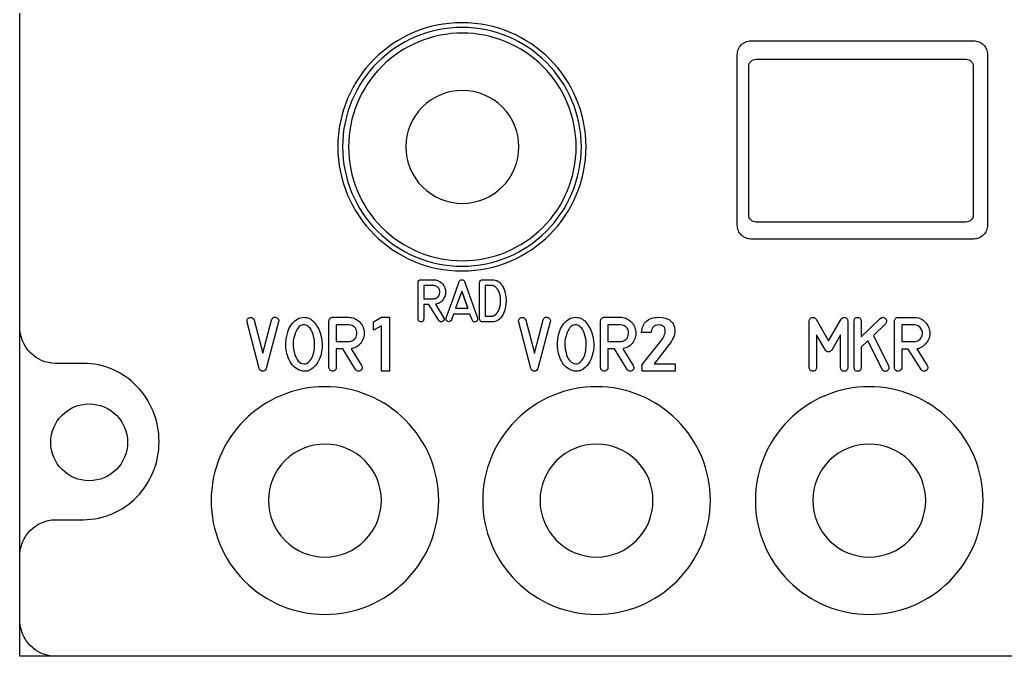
# Model space of a CAD drawing. Extents: x 686 to 831, y 82 to 686.
# Drawn here: x 685.8 to 749.6, y 600 to 641.2 of the extents above; entities that cross this region are included whole.
import ezdxf

# ---------------------------------------------------------------- set-up
doc = ezdxf.new("R2010")
doc.units = 0
for name, color, linetype in [('_BACKPANEL', 5, 'CONTINUOUS'), ('_ENGRAVING', 105, 'CONTINUOUS'), ('_TOPLAYER', 1, 'CONTINUOUS')]:
    doc.layers.add(name, color=color, linetype=linetype)

msp = doc.modelspace()

# ---------------------------------------------------------------- linework, layer by layer
at = {"layer": '_BACKPANEL'}
for points in [[(830.801, 627.771), (830.801, 609.668), (830.801, 599.969), (685.801, 599.969), (685.801, 609.668), (685.801, 628.151), (685.801, 646.01), (685.801, 661.352), (685.801, 671.051), (685.801, 680.75), (685.801, 685.6), (830.801, 685.6), (830.801, 680.75), (830.801, 671.051), (830.801, 661.352), (830.801, 646.959)], [(733.171, 639.836), (747.592, 639.836), (747.683, 639.831), (747.772, 639.818), (747.857, 639.796), (747.94, 639.766), (748.018, 639.728), (748.091, 639.683), (748.16, 639.632), (748.223, 639.574), (748.281, 639.511), (748.332, 639.442), (748.377, 639.369), (748.415, 639.291), (748.445, 639.209), (748.467, 639.123), (748.48, 639.034), (748.485, 638.943), (748.485, 627.892), (748.48, 627.801), (748.467, 627.712), (748.445, 627.627), (748.415, 627.545), (748.377, 627.466), (748.332, 627.393), (748.281, 627.324), (748.223, 627.261), (748.16, 627.203), (748.091, 627.152), (748.018, 627.107), (747.94, 627.069), (747.857, 627.039), (747.772, 627.017), (747.683, 627.004), (747.592, 626.999), (733.171, 626.999), (733.079, 627.004), (732.991, 627.017), (732.905, 627.039), (732.823, 627.069), (732.745, 627.107), (732.671, 627.152), (732.603, 627.203), (732.539, 627.261), (732.482, 627.324), (732.43, 627.393), (732.386, 627.466), (732.348, 627.545), (732.318, 627.627), (732.296, 627.712), (732.282, 627.801), (732.278, 627.892), (732.278, 638.943), (732.282, 639.034), (732.296, 639.123), (732.318, 639.209), (732.348, 639.291), (732.386, 639.369), (732.43, 639.442), (732.482, 639.511), (732.539, 639.574), (732.603, 639.632), (732.671, 639.683), (732.745, 639.728), (732.823, 639.766), (732.905, 639.796), (732.991, 639.818), (733.079, 639.831)], [(687.813, 613.828), (687.825, 614.082), (687.863, 614.329), (687.924, 614.568), (688.008, 614.796), (688.113, 615.014), (688.237, 615.219), (688.381, 615.41), (688.541, 615.587), (688.718, 615.748), (688.91, 615.891), (689.115, 616.016), (689.332, 616.12), (689.561, 616.204), (689.799, 616.265), (690.046, 616.303), (690.301, 616.316), (690.555, 616.303), (690.802, 616.265), (691.041, 616.204), (691.269, 616.12), (691.487, 616.016), (691.692, 615.891), (691.883, 615.748), (692.06, 615.587), (692.221, 615.41), (692.364, 615.219), (692.489, 615.014), (692.593, 614.796), (692.677, 614.568), (692.738, 614.329), (692.776, 614.082), (692.789, 613.828), (692.776, 613.573), (692.738, 613.326), (692.677, 613.088), (692.593, 612.859), (692.489, 612.642), (692.364, 612.437), (692.221, 612.245), (692.06, 612.068), (691.883, 611.908), (691.692, 611.764), (691.487, 611.64), (691.269, 611.535), (691.041, 611.451), (690.802, 611.39), (690.555, 611.352), (690.301, 611.34), (690.046, 611.352), (689.799, 611.39), (689.561, 611.451), (689.332, 611.535), (689.115, 611.64), (688.91, 611.764), (688.718, 611.908), (688.541, 612.068), (688.381, 612.245), (688.237, 612.437), (688.113, 612.642), (688.008, 612.859), (687.924, 613.088), (687.863, 613.326), (687.825, 613.573)]]:
    msp.add_lwpolyline(points, close=True, dxfattribs=at)
for points in [[(714.47, 636.623, 0.414214), (710.812, 632.965, 0.414214), (714.47, 629.307, 0.414214), (718.128, 632.965, 0.414214)], [(705.57, 613.716, 0.414214), (701.912, 610.058, 0.414214), (705.57, 606.4, 0.414214), (709.227, 610.058, 0.414214)], [(723.161, 613.716, 0.414214), (719.503, 610.058, 0.414214), (723.161, 606.4, 0.414214), (726.818, 610.058, 0.414214)], [(740.823, 613.716, 0.414214), (737.165, 610.058, 0.414214), (740.823, 606.4, 0.414214), (744.48, 610.058, 0.414214)]]:
    msp.add_lwpolyline(points, format="xyb", close=True, dxfattribs=at)
at = {"layer": '_ENGRAVING'}
for points in [[(714.445, 641.008), (714.031, 640.997), (713.623, 640.966), (713.22, 640.915), (712.824, 640.844), (712.436, 640.755), (712.054, 640.646), (711.681, 640.52), (711.315, 640.376), (710.959, 640.215), (710.613, 640.037), (710.276, 639.844), (709.95, 639.635), (709.635, 639.411), (709.331, 639.172), (709.039, 638.919), (708.76, 638.653), (708.494, 638.374), (708.241, 638.082), (708.003, 637.779), (707.779, 637.463), (707.57, 637.137), (707.376, 636.801), (707.198, 636.454), (707.038, 636.098), (706.894, 635.733), (706.767, 635.359), (706.659, 634.978), (706.569, 634.589), (706.498, 634.193), (706.447, 633.791), (706.416, 633.383), (706.406, 632.969), (706.416, 632.555), (706.447, 632.147), (706.498, 631.745), (706.569, 631.349), (706.659, 630.96), (706.767, 630.578), (706.894, 630.205), (707.038, 629.84), (707.198, 629.484), (707.376, 629.137), (707.57, 628.801), (707.779, 628.474), (708.003, 628.159), (708.241, 627.856), (708.494, 627.564), (708.76, 627.285), (709.039, 627.019), (709.331, 626.766), (709.635, 626.527), (709.95, 626.303), (710.276, 626.094), (710.613, 625.9), (710.959, 625.723), (711.315, 625.562), (711.681, 625.418), (712.054, 625.292), (712.436, 625.183), (712.824, 625.094), (713.22, 625.023), (713.623, 624.972), (714.031, 624.941), (714.445, 624.93), (714.858, 624.941), (715.266, 624.972), (715.669, 625.023), (716.065, 625.094), (716.454, 625.183), (716.835, 625.292), (717.208, 625.418), (717.574, 625.562), (717.93, 625.723), (718.276, 625.9), (718.613, 626.094), (718.939, 626.303), (719.254, 626.527), (719.558, 626.766), (719.85, 627.019), (720.129, 627.285), (720.395, 627.564), (720.648, 627.856), (720.886, 628.159), (721.11, 628.474), (721.319, 628.801), (721.513, 629.137), (721.691, 629.484), (721.852, 629.84), (721.995, 630.205), (722.122, 630.578), (722.23, 630.96), (722.32, 631.349), (722.391, 631.745), (722.442, 632.147), (722.473, 632.555), (722.483, 632.969), (722.473, 633.383), (722.442, 633.791), (722.391, 634.193), (722.32, 634.589), (722.23, 634.978), (722.122, 635.359), (721.995, 635.733), (721.852, 636.098), (721.691, 636.454), (721.513, 636.801), (721.319, 637.137), (721.11, 637.463), (720.886, 637.779), (720.648, 638.082), (720.395, 638.374), (720.129, 638.653), (719.85, 638.919), (719.558, 639.172), (719.254, 639.411), (718.939, 639.635), (718.613, 639.844), (718.276, 640.037), (717.93, 640.215), (717.574, 640.376), (717.208, 640.52), (716.835, 640.646), (716.454, 640.755), (716.065, 640.844), (715.669, 640.915), (715.266, 640.966), (714.858, 640.997)], [(714.445, 640.701), (714.048, 640.691), (713.655, 640.661), (713.268, 640.612), (712.887, 640.544), (712.513, 640.458), (712.146, 640.354), (711.787, 640.232), (711.436, 640.094), (711.094, 639.939), (710.76, 639.768), (710.437, 639.582), (710.123, 639.381), (709.82, 639.166), (709.528, 638.936), (709.247, 638.693), (708.979, 638.437), (708.723, 638.169), (708.48, 637.888), (708.25, 637.596), (708.035, 637.293), (707.834, 636.979), (707.647, 636.655), (707.477, 636.322), (707.322, 635.98), (707.183, 635.629), (707.062, 635.269), (706.958, 634.902), (706.871, 634.528), (706.803, 634.148), (706.754, 633.761), (706.724, 633.368), (706.714, 632.97), (706.724, 632.572), (706.754, 632.18), (706.803, 631.793), (706.871, 631.412), (706.958, 631.038), (707.062, 630.671), (707.183, 630.312), (707.322, 629.961), (707.477, 629.619), (707.647, 629.285), (707.834, 628.961), (708.035, 628.648), (708.25, 628.345), (708.48, 628.053), (708.723, 627.772), (708.979, 627.504), (709.247, 627.248), (709.528, 627.005), (709.82, 626.775), (710.123, 626.56), (710.437, 626.358), (710.76, 626.172), (711.094, 626.002), (711.436, 625.847), (711.787, 625.708), (712.146, 625.587), (712.513, 625.483), (712.887, 625.396), (713.268, 625.328), (713.655, 625.279), (714.048, 625.249), (714.445, 625.239), (714.843, 625.249), (715.236, 625.279), (715.623, 625.328), (716.004, 625.396), (716.378, 625.483), (716.744, 625.587), (717.104, 625.708), (717.455, 625.847), (717.797, 626.002), (718.131, 626.172), (718.454, 626.358), (718.768, 626.56), (719.071, 626.775), (719.363, 627.005), (719.644, 627.248), (719.912, 627.504), (720.168, 627.772), (720.411, 628.053), (720.641, 628.345), (720.856, 628.648), (721.057, 628.961), (721.243, 629.285), (721.414, 629.619), (721.569, 629.961), (721.707, 630.312), (721.829, 630.671), (721.933, 631.038), (722.019, 631.412), (722.087, 631.793), (722.137, 632.18), (722.166, 632.572), (722.177, 632.97), (722.166, 633.368), (722.137, 633.761), (722.087, 634.148), (722.019, 634.528), (721.933, 634.902), (721.829, 635.269), (721.707, 635.629), (721.569, 635.98), (721.414, 636.322), (721.243, 636.655), (721.057, 636.979), (720.856, 637.293), (720.641, 637.596), (720.411, 637.888), (720.168, 638.169), (719.912, 638.437), (719.644, 638.693), (719.363, 638.936), (719.071, 639.166), (718.768, 639.381), (718.454, 639.582), (718.131, 639.768), (717.797, 639.939), (717.455, 640.094), (717.104, 640.232), (716.744, 640.354), (716.378, 640.458), (716.004, 640.544), (715.623, 640.612), (715.236, 640.661), (714.843, 640.691)], [(713.254, 621.922), (713.283, 621.85), (713.284, 621.783), (713.259, 621.723), (713.207, 621.669), (713.174, 621.65), (713.139, 621.638), (713.102, 621.634), (713.062, 621.638), (713.024, 621.649), (712.992, 621.666), (712.964, 621.69), (712.943, 621.721), (712.298, 622.759), (711.97, 622.759), (711.97, 621.821), (711.964, 621.767), (711.945, 621.721), (711.912, 621.683), (711.867, 621.653), (711.816, 621.635), (711.767, 621.632), (711.719, 621.645), (711.673, 621.673), (711.642, 621.702), (711.619, 621.737), (711.606, 621.776), (711.601, 621.821), (711.601, 624.177), (711.615, 624.248), (711.654, 624.309), (711.713, 624.35), (711.785, 624.363), (712.597, 624.363), (712.739, 624.351), (712.871, 624.316), (712.993, 624.256), (713.106, 624.173), (713.204, 624.072), (713.281, 623.958), (713.338, 623.831), (713.375, 623.691), (713.387, 623.537), (713.382, 623.462), (713.369, 623.388), (713.349, 623.316), (713.322, 623.244), (713.244, 623.105), (713.144, 622.982), (713.088, 622.931), (713.029, 622.886), (712.966, 622.848), (712.898, 622.817), (712.753, 622.774), (712.728, 622.77)], [(713.424, 621.89), (713.843, 623.065), (714.264, 624.241), (714.291, 624.294), (714.328, 624.332), (714.376, 624.355), (714.435, 624.363), (714.494, 624.356), (714.542, 624.333), (714.58, 624.295), (714.608, 624.241), (715.447, 621.883), (715.454, 621.798), (715.438, 621.729), (715.398, 621.676), (715.334, 621.641), (715.263, 621.627), (715.2, 621.641), (715.145, 621.683), (715.1, 621.753), (714.965, 622.134), (713.899, 622.134), (713.768, 621.762), (713.721, 621.692), (713.666, 621.65), (713.602, 621.637), (713.53, 621.652), (713.465, 621.689), (713.426, 621.74), (713.412, 621.808)], [(715.773, 624.363), (716.389, 624.363), (716.501, 624.357), (716.605, 624.337), (716.702, 624.303), (716.791, 624.257), (716.874, 624.197), (716.949, 624.123), (717.017, 624.037), (717.078, 623.937), (717.131, 623.829), (717.178, 623.718), (717.217, 623.605), (717.25, 623.489), (717.275, 623.37), (717.292, 623.249), (717.307, 622.998), (717.292, 622.747), (717.275, 622.626), (717.249, 622.507), (717.217, 622.391), (717.178, 622.278), (717.131, 622.167), (717.077, 622.059), (717.016, 621.959), (716.948, 621.873), (716.873, 621.799), (716.79, 621.739), (716.701, 621.693), (716.604, 621.659), (716.5, 621.639), (716.389, 621.633), (715.773, 621.633), (715.776, 621.633), (715.773, 621.633), (715.726, 621.641), (715.667, 621.664), (715.624, 621.703), (715.599, 621.755), (715.591, 621.822), (715.59, 621.822), (715.591, 624.177), (715.59, 624.187), (715.606, 624.255), (715.647, 624.312), (715.705, 624.351), (715.774, 624.363)], [(712.597, 623.134), (712.663, 623.139), (712.726, 623.155), (712.786, 623.181), (712.844, 623.217), (712.896, 623.261), (712.939, 623.312), (712.972, 623.369), (712.996, 623.433), (713.016, 623.533), (713.013, 623.628), (712.988, 623.719), (712.94, 623.804), (712.876, 623.878), (712.8, 623.933), (712.713, 623.969), (712.616, 623.987), (711.97, 623.987), (711.97, 623.134)], [(716.389, 622.009), (716.395, 622.009), (716.401, 622.009), (716.406, 622.009), (716.412, 622.01), (716.418, 622.011), (716.425, 622.011), (716.43, 622.012), (716.437, 622.013), (716.442, 622.013), (716.448, 622.014), (716.459, 622.017), (716.464, 622.019), (716.471, 622.022), (716.477, 622.023), (716.484, 622.025), (716.489, 622.026), (716.495, 622.029), (716.507, 622.034), (716.52, 622.039), (716.526, 622.041), (716.532, 622.045), (716.543, 622.051), (716.556, 622.058), (716.561, 622.061), (716.567, 622.066), (716.579, 622.074), (716.585, 622.077), (716.592, 622.082), (716.598, 622.086), (716.604, 622.091), (716.609, 622.095), (716.616, 622.099), (716.629, 622.11), (716.639, 622.121), (716.645, 622.126), (716.651, 622.133), (716.656, 622.138), (716.663, 622.145), (716.675, 622.155), (716.68, 622.161), (716.687, 622.167), (716.692, 622.173), (716.698, 622.181), (716.709, 622.194), (716.721, 622.209), (716.731, 622.223), (716.736, 622.231), (716.743, 622.238), (716.747, 622.246), (716.753, 622.254), (716.758, 622.263), (716.764, 622.271), (716.774, 622.287), (716.779, 622.296), (716.785, 622.305), (716.789, 622.313), (716.795, 622.322), (716.803, 622.339), (716.808, 622.349), (716.813, 622.359), (716.818, 622.368), (716.824, 622.378), (716.827, 622.387), (716.832, 622.398), (716.841, 622.418), (716.85, 622.439), (716.853, 622.449), (716.858, 622.461), (716.861, 622.471), (716.866, 622.483), (716.872, 622.505), (716.876, 622.515), (716.88, 622.527), (716.887, 622.55), (716.895, 622.573), (716.897, 622.584), (716.9, 622.597), (716.902, 622.608), (716.906, 622.621), (716.908, 622.631), (716.912, 622.643), (716.916, 622.669), (716.917, 622.68), (716.921, 622.693), (716.922, 622.704), (716.925, 622.717), (716.929, 622.742), (716.931, 622.754), (716.934, 622.767), (716.936, 622.793), (716.937, 622.804), (716.939, 622.818), (716.942, 622.843), (716.943, 622.869), (716.944, 622.895), (716.946, 622.921), (716.946, 622.933), (716.948, 622.947), (716.949, 622.959), (716.95, 622.973), (716.95, 622.985), (716.95, 622.998), (716.95, 623.011), (716.95, 623.023), (716.949, 623.036), (716.948, 623.05), (716.948, 623.062), (716.948, 623.075), (716.946, 623.102), (716.944, 623.126), (716.942, 623.154), (716.94, 623.178), (716.938, 623.203), (716.936, 623.215), (716.935, 623.229), (716.93, 623.254), (716.927, 623.265), (716.926, 623.278), (716.922, 623.303), (716.918, 623.329), (716.912, 623.353), (716.908, 623.375), (716.904, 623.387), (716.901, 623.399), (716.897, 623.411), (716.895, 623.423), (716.888, 623.446), (716.882, 623.469), (716.877, 623.479), (716.874, 623.49), (716.866, 623.513), (716.858, 623.534), (716.853, 623.544), (716.85, 623.555), (716.845, 623.565), (716.841, 623.575), (716.832, 623.595), (716.824, 623.614), (716.815, 623.634), (716.81, 623.643), (716.806, 623.651), (716.795, 623.67), (716.785, 623.687), (716.779, 623.696), (716.774, 623.705), (716.764, 623.721), (716.759, 623.729), (716.755, 623.737), (716.732, 623.767), (716.711, 623.797), (716.688, 623.823), (716.664, 623.849), (716.642, 623.871), (716.617, 623.891), (716.592, 623.911), (716.567, 623.929), (716.544, 623.943), (716.52, 623.955), (716.495, 623.965), (716.471, 623.974), (716.459, 623.977), (716.448, 623.982), (716.425, 623.986), (716.401, 623.987), (716.395, 623.987), (716.389, 623.987), (715.958, 623.987), (715.958, 622.009)], [(714.832, 622.509), (714.434, 623.629), (714.033, 622.509)], [(714.434, 623.629), (714.832, 622.509)], [(700.524, 621.606), (700.523, 621.715), (700.533, 621.761), (700.551, 621.801), (700.576, 621.835), (700.608, 621.864), (700.647, 621.886), (700.694, 621.903), (700.743, 621.912), (700.788, 621.913), (700.829, 621.904), (700.867, 621.887), (700.901, 621.861), (700.931, 621.826), (700.981, 621.731), (701.546, 619.601), (702.113, 621.751), (702.137, 621.804), (702.164, 621.848), (702.195, 621.883), (702.23, 621.908), (702.268, 621.925), (702.311, 621.932), (702.358, 621.93), (702.408, 621.919), (702.456, 621.901), (702.496, 621.877), (702.529, 621.849), (702.553, 621.815), (702.569, 621.776), (702.577, 621.731), (702.577, 621.681), (702.569, 621.626), (701.772, 618.612), (701.733, 618.535), (701.682, 618.48), (701.62, 618.446), (701.547, 618.435), (701.474, 618.445), (701.411, 618.477), (701.359, 618.53), (701.318, 618.605)], [(705.266, 620.924), (705.331, 620.685), (705.372, 620.442), (705.389, 620.194), (705.383, 619.942), (705.351, 619.694), (705.295, 619.456), (705.214, 619.23), (705.109, 619.014), (705.027, 618.889), (704.933, 618.773), (704.824, 618.667), (704.702, 618.571), (704.57, 618.494), (704.501, 618.467), (704.431, 618.447), (704.359, 618.435), (704.285, 618.43), (704.133, 618.443), (704.009, 618.471), (703.894, 618.51), (703.786, 618.561), (703.685, 618.623), (703.591, 618.696), (703.505, 618.78), (703.427, 618.875), (703.356, 618.982), (703.292, 619.096), (703.235, 619.213), (703.186, 619.333), (703.144, 619.456), (703.109, 619.582), (703.081, 619.712), (703.06, 619.845), (703.047, 619.981), (703.041, 620.254), (703.063, 620.524), (703.114, 620.79), (703.192, 621.053), (703.242, 621.179), (703.299, 621.296), (703.362, 621.405), (703.432, 621.504), (703.51, 621.594), (703.594, 621.676), (703.685, 621.749), (703.783, 621.812), (703.883, 621.863), (703.985, 621.899), (704.089, 621.921), (704.196, 621.928), (704.297, 621.923), (704.393, 621.909), (704.484, 621.884), (704.57, 621.849), (704.652, 621.805), (704.729, 621.75), (704.802, 621.686), (704.869, 621.612), (704.992, 621.45), (705.099, 621.282), (705.191, 621.106)], [(707.947, 618.804), (707.983, 618.712), (707.989, 618.669), (707.985, 618.627), (707.974, 618.587), (707.953, 618.55), (707.924, 618.514), (707.887, 618.48), (707.845, 618.456), (707.8, 618.442), (707.752, 618.436), (707.702, 618.441), (707.653, 618.455), (707.611, 618.477), (707.576, 618.508), (707.548, 618.547), (706.723, 619.876), (706.304, 619.876), (706.304, 618.675), (706.296, 618.606), (706.271, 618.547), (706.23, 618.499), (706.172, 618.461), (706.107, 618.438), (706.044, 618.434), (705.983, 618.45), (705.924, 618.485), (705.884, 618.524), (705.855, 618.568), (705.838, 618.618), (705.832, 618.675), (705.832, 621.69), (705.836, 621.737), (705.849, 621.781), (705.87, 621.822), (705.9, 621.858), (705.936, 621.889), (705.976, 621.911), (706.019, 621.924), (706.067, 621.928), (707.106, 621.928), (707.199, 621.925), (707.288, 621.913), (707.374, 621.894), (707.457, 621.868), (707.537, 621.833), (707.613, 621.792), (707.687, 621.742), (707.758, 621.685), (707.824, 621.622), (707.883, 621.556), (707.936, 621.485), (707.982, 621.41), (708.021, 621.33), (708.054, 621.247), (708.101, 621.069), (708.114, 620.969), (708.117, 620.871), (708.111, 620.775), (708.095, 620.681), (708.069, 620.588), (708.034, 620.496), (707.989, 620.407), (707.934, 620.319), (707.873, 620.236), (707.806, 620.161), (707.735, 620.096), (707.659, 620.038), (707.578, 619.99), (707.492, 619.949), (707.401, 619.918), (707.306, 619.895), (707.274, 619.89)], [(709.749, 618.435), (709.227, 618.435), (709.227, 621.371), (708.726, 621.09), (708.726, 621.629), (709.227, 621.937), (709.749, 621.937)], [(718.118, 621.608), (718.117, 621.717), (718.127, 621.763), (718.145, 621.803), (718.17, 621.837), (718.202, 621.865), (718.241, 621.888), (718.288, 621.904), (718.337, 621.914), (718.382, 621.914), (718.423, 621.906), (718.461, 621.889), (718.495, 621.863), (718.525, 621.828), (718.575, 621.732), (719.139, 619.603), (719.707, 621.753), (719.73, 621.806), (719.758, 621.85), (719.789, 621.884), (719.823, 621.91), (719.862, 621.926), (719.905, 621.934), (719.951, 621.932), (720.002, 621.921), (720.05, 621.902), (720.09, 621.879), (720.123, 621.85), (720.147, 621.816), (720.163, 621.777), (720.171, 621.733), (720.171, 621.683), (720.163, 621.628), (719.366, 618.613), (719.326, 618.536), (719.276, 618.481), (719.214, 618.448), (719.141, 618.437), (719.068, 618.447), (719.005, 618.479), (718.953, 618.532), (718.912, 618.607)], [(722.86, 620.925), (722.925, 620.687), (722.966, 620.444), (722.983, 620.196), (722.976, 619.944), (722.945, 619.695), (722.889, 619.458), (722.808, 619.231), (722.703, 619.016), (722.621, 618.89), (722.526, 618.775), (722.418, 618.669), (722.296, 618.572), (722.164, 618.496), (722.095, 618.469), (722.025, 618.449), (721.953, 618.437), (721.879, 618.432), (721.726, 618.444), (721.603, 618.473), (721.488, 618.512), (721.379, 618.563), (721.279, 618.624), (721.185, 618.697), (721.099, 618.782), (721.021, 618.877), (720.95, 618.984), (720.886, 619.097), (720.829, 619.214), (720.78, 619.334), (720.738, 619.458), (720.703, 619.584), (720.675, 619.714), (720.654, 619.847), (720.641, 619.983), (720.635, 620.256), (720.657, 620.526), (720.708, 620.792), (720.786, 621.055), (720.836, 621.181), (720.893, 621.298), (720.956, 621.406), (721.026, 621.506), (721.104, 621.596), (721.188, 621.678), (721.279, 621.75), (721.377, 621.814), (721.476, 621.865), (721.579, 621.901), (721.683, 621.923), (721.79, 621.93), (721.891, 621.925), (721.987, 621.91), (722.078, 621.886), (722.164, 621.851), (722.246, 621.806), (722.323, 621.752), (722.396, 621.688), (722.463, 621.614), (722.586, 621.452), (722.693, 621.283), (722.784, 621.108)], [(725.541, 618.806), (725.577, 618.714), (725.583, 618.67), (725.579, 618.629), (725.568, 618.589), (725.547, 618.551), (725.518, 618.516), (725.481, 618.482), (725.439, 618.458), (725.394, 618.443), (725.346, 618.438), (725.296, 618.443), (725.247, 618.456), (725.205, 618.479), (725.17, 618.509), (725.142, 618.549), (724.317, 619.878), (723.898, 619.878), (723.898, 618.676), (723.89, 618.607), (723.865, 618.549), (723.824, 618.5), (723.766, 618.462), (723.701, 618.439), (723.638, 618.436), (723.577, 618.452), (723.518, 618.487), (723.478, 618.525), (723.449, 618.569), (723.432, 618.62), (723.426, 618.676), (723.426, 621.691), (723.43, 621.739), (723.443, 621.783), (723.464, 621.823), (723.494, 621.86), (723.53, 621.891), (723.569, 621.913), (723.613, 621.926), (723.66, 621.93), (724.7, 621.93), (724.792, 621.926), (724.882, 621.915), (724.968, 621.896), (725.051, 621.869), (725.131, 621.835), (725.207, 621.793), (725.281, 621.744), (725.352, 621.687), (725.417, 621.624), (725.477, 621.557), (725.529, 621.486), (725.576, 621.411), (725.615, 621.332), (725.648, 621.249), (725.695, 621.07), (725.708, 620.971), (725.711, 620.873), (725.704, 620.777), (725.688, 620.682), (725.663, 620.589), (725.628, 620.498), (725.583, 620.408), (725.528, 620.32), (725.467, 620.237), (725.4, 620.163), (725.329, 620.097), (725.253, 620.04), (725.172, 619.991), (725.086, 619.951), (724.995, 619.919), (724.9, 619.896), (724.868, 619.891)], [(727.165, 621.926), (727.409, 621.912), (727.519, 621.894), (727.622, 621.87), (727.717, 621.838), (727.804, 621.799), (727.884, 621.753), (727.957, 621.7), (728.022, 621.641), (728.078, 621.576), (728.125, 621.504), (728.164, 621.427), (728.195, 621.343), (728.216, 621.252), (728.229, 621.156), (728.234, 621.053), (728.234, 621.046), (728.228, 620.946), (728.211, 620.841), (728.182, 620.733), (728.141, 620.621), (728.09, 620.506), (728.027, 620.391), (727.954, 620.275), (727.87, 620.159), (726.897, 618.92), (728.245, 618.92), (728.245, 618.433), (726.119, 618.433), (726.119, 618.88), (727.322, 620.373), (727.448, 620.555), (727.54, 620.73), (727.573, 620.815), (727.597, 620.895), (727.611, 620.972), (727.616, 621.044), (727.616, 621.053), (727.609, 621.141), (727.588, 621.217), (727.553, 621.282), (727.504, 621.336), (727.441, 621.379), (727.367, 621.409), (727.279, 621.428), (727.179, 621.434), (727.078, 621.426), (726.988, 621.403), (726.909, 621.366), (726.841, 621.312), (726.785, 621.246), (726.742, 621.166), (726.713, 621.073), (726.698, 620.965), (726.698, 620.949), (726.08, 620.949), (726.08, 620.965), (726.093, 621.078), (726.115, 621.184), (726.143, 621.283), (726.18, 621.375), (726.224, 621.46), (726.275, 621.539), (726.335, 621.611), (726.402, 621.676), (726.475, 621.735), (726.555, 621.786), (726.641, 621.829), (726.734, 621.864), (726.832, 621.891), (726.937, 621.91), (727.048, 621.922)], [(739.437, 618.671), (739.409, 618.566), (739.387, 618.525), (739.36, 618.492), (739.328, 618.466), (739.29, 618.447), (739.248, 618.436), (739.201, 618.433), (739.153, 618.437), (739.111, 618.448), (739.074, 618.467), (739.042, 618.493), (739.015, 618.526), (738.993, 618.567), (738.965, 618.671), (738.965, 620.8), (738.391, 619.799), (738.344, 619.75), (738.294, 619.714), (738.242, 619.691), (738.186, 619.682), (738.131, 619.687), (738.08, 619.709), (738.031, 619.746), (737.985, 619.799), (737.414, 620.795), (737.416, 618.671), (737.391, 618.567), (737.369, 618.526), (737.342, 618.493), (737.309, 618.467), (737.27, 618.449), (737.225, 618.438), (737.174, 618.434), (737.123, 618.438), (737.079, 618.45), (737.041, 618.468), (737.008, 618.494), (736.983, 618.527), (736.963, 618.568), (736.949, 618.615), (736.942, 618.671), (736.942, 621.682), (736.958, 621.77), (736.991, 621.839), (737.042, 621.887), (737.111, 621.916), (737.186, 621.924), (737.257, 621.908), (737.322, 621.87), (737.382, 621.808), (738.187, 620.398), (739.001, 621.808), (739.061, 621.87), (739.125, 621.908), (739.195, 621.924), (739.269, 621.916), (739.337, 621.886), (739.388, 621.838), (739.421, 621.769), (739.437, 621.682)], [(741.539, 621.859), (741.632, 621.911), (741.676, 621.923), (741.719, 621.926), (741.761, 621.919), (741.801, 621.903), (741.84, 621.878), (741.877, 621.843), (741.909, 621.803), (741.932, 621.763), (741.945, 621.722), (741.949, 621.681), (741.943, 621.64), (741.928, 621.597), (741.903, 621.555), (741.869, 621.511), (741.094, 620.753), (742.076, 618.778), (742.095, 618.667), (742.093, 618.619), (742.082, 618.575), (742.064, 618.536), (742.037, 618.502), (742.002, 618.472), (741.959, 618.447), (741.913, 618.429), (741.87, 618.42), (741.829, 618.421), (741.789, 618.431), (741.752, 618.449), (741.718, 618.478), (741.655, 618.561), (740.738, 620.405), (740.311, 619.985), (740.311, 618.667), (740.282, 618.562), (740.259, 618.521), (740.231, 618.488), (740.198, 618.462), (740.159, 618.443), (740.114, 618.432), (740.065, 618.429), (740.016, 618.434), (739.972, 618.445), (739.935, 618.464), (739.904, 618.49), (739.879, 618.523), (739.859, 618.564), (739.839, 618.667), (739.839, 621.682), (739.859, 621.786), (739.879, 621.827), (739.904, 621.861), (739.935, 621.887), (739.972, 621.907), (740.016, 621.918), (740.065, 621.923), (740.114, 621.92), (740.159, 621.91), (740.198, 621.891), (740.231, 621.865), (740.259, 621.831), (740.282, 621.789), (740.311, 621.682), (740.311, 620.654)], [(744.575, 618.802), (744.611, 618.709), (744.617, 618.666), (744.613, 618.625), (744.602, 618.585), (744.581, 618.547), (744.552, 618.512), (744.515, 618.478), (744.473, 618.454), (744.428, 618.439), (744.381, 618.434), (744.33, 618.439), (744.281, 618.452), (744.239, 618.475), (744.204, 618.505), (744.177, 618.544), (743.352, 619.873), (742.933, 619.873), (742.933, 618.672), (742.925, 618.603), (742.9, 618.545), (742.859, 618.496), (742.801, 618.458), (742.736, 618.435), (742.673, 618.432), (742.612, 618.448), (742.553, 618.483), (742.513, 618.521), (742.484, 618.565), (742.467, 618.616), (742.461, 618.672), (742.461, 621.685), (742.466, 621.733), (742.478, 621.777), (742.499, 621.817), (742.529, 621.854), (742.565, 621.885), (742.605, 621.907), (742.648, 621.92), (742.696, 621.924), (743.735, 621.924), (743.827, 621.92), (743.916, 621.909), (744.002, 621.89), (744.085, 621.863), (744.165, 621.829), (744.242, 621.787), (744.315, 621.738), (744.386, 621.681), (744.452, 621.618), (744.511, 621.551), (744.563, 621.48), (744.61, 621.405), (744.649, 621.326), (744.682, 621.243), (744.729, 621.065), (744.742, 620.965), (744.745, 620.868), (744.738, 620.771), (744.722, 620.677), (744.697, 620.584), (744.662, 620.493), (744.617, 620.403), (744.562, 620.315), (744.501, 620.232), (744.434, 620.158), (744.363, 620.092), (744.287, 620.035), (744.206, 619.986), (744.12, 619.946), (744.029, 619.915), (743.934, 619.892), (743.902, 619.886)], [(704.21, 621.444), (704.135, 621.439), (704.065, 621.423), (704, 621.396), (703.939, 621.359), (703.883, 621.312), (703.832, 621.254), (703.785, 621.185), (703.743, 621.106), (703.671, 620.943), (703.614, 620.793), (703.571, 620.655), (703.543, 620.529), (703.521, 620.337), (703.52, 620.108), (703.542, 619.862), (703.59, 619.619), (703.625, 619.501), (703.668, 619.39), (703.718, 619.284), (703.776, 619.184), (703.843, 619.095), (703.919, 619.023), (704.005, 618.967), (704.101, 618.927), (704.214, 618.905), (704.268, 618.905), (704.319, 618.913), (704.369, 618.929), (704.416, 618.952), (704.505, 619.022), (704.585, 619.108), (704.654, 619.197), (704.713, 619.289), (704.762, 619.383), (704.803, 619.489), (704.837, 619.61), (704.864, 619.746), (704.884, 619.898), (704.895, 620.058), (704.896, 620.217), (704.887, 620.376), (704.869, 620.535), (704.839, 620.691), (704.798, 620.838), (704.746, 620.977), (704.682, 621.109), (704.605, 621.225), (704.514, 621.317), (704.407, 621.387), (704.287, 621.434)], [(707.106, 620.355), (707.19, 620.362), (707.271, 620.382), (707.348, 620.415), (707.422, 620.461), (707.489, 620.518), (707.543, 620.583), (707.586, 620.656), (707.617, 620.738), (707.642, 620.866), (707.638, 620.988), (707.606, 621.103), (707.545, 621.213), (707.463, 621.307), (707.366, 621.378), (707.255, 621.424), (707.13, 621.447), (706.304, 621.447), (706.304, 620.355)], [(721.804, 621.446), (721.729, 621.44), (721.659, 621.424), (721.594, 621.398), (721.533, 621.361), (721.477, 621.314), (721.426, 621.256), (721.379, 621.187), (721.337, 621.108), (721.265, 620.945), (721.208, 620.795), (721.165, 620.657), (721.137, 620.531), (721.115, 620.339), (721.114, 620.11), (721.135, 619.864), (721.184, 619.621), (721.219, 619.503), (721.261, 619.391), (721.312, 619.286), (721.37, 619.186), (721.437, 619.097), (721.513, 619.025), (721.599, 618.969), (721.695, 618.929), (721.808, 618.907), (721.861, 618.907), (721.913, 618.915), (721.963, 618.931), (722.01, 618.954), (722.099, 619.024), (722.179, 619.11), (722.248, 619.199), (722.307, 619.29), (722.356, 619.385), (722.397, 619.49), (722.431, 619.611), (722.458, 619.748), (722.477, 619.9), (722.489, 620.059), (722.49, 620.219), (722.481, 620.378), (722.462, 620.537), (722.433, 620.692), (722.392, 620.839), (722.339, 620.979), (722.276, 621.11), (722.199, 621.226), (722.107, 621.319), (722.001, 621.389), (721.881, 621.435)], [(724.7, 620.357), (724.784, 620.364), (724.865, 620.383), (724.942, 620.417), (725.016, 620.463), (725.082, 620.52), (725.137, 620.585), (725.18, 620.658), (725.211, 620.739), (725.236, 620.867), (725.232, 620.989), (725.2, 621.105), (725.139, 621.214), (725.057, 621.309), (724.96, 621.379), (724.849, 621.426), (724.724, 621.449), (723.898, 621.449), (723.898, 620.357)], [(743.735, 620.352), (743.819, 620.359), (743.899, 620.378), (743.976, 620.411), (744.05, 620.458), (744.117, 620.515), (744.171, 620.58), (744.214, 620.653), (744.245, 620.734), (744.27, 620.862), (744.267, 620.984), (744.234, 621.099), (744.173, 621.209), (744.091, 621.303), (743.994, 621.374), (743.883, 621.42), (743.758, 621.443), (742.933, 621.443), (742.933, 620.352)]]:
    msp.add_lwpolyline(points, close=True, dxfattribs=at)
at = {"layer": '_TOPLAYER'}
msp.add_lwpolyline([(828.521, 599.969), (688.122, 599.969), (687.885, 599.981), (687.655, 600.017), (687.433, 600.076), (687.22, 600.156), (687.018, 600.256), (686.827, 600.375), (686.648, 600.512), (686.484, 600.666), (686.335, 600.835), (686.201, 601.018), (686.085, 601.214), (685.988, 601.422), (685.91, 601.64), (685.853, 601.868), (685.818, 602.104), (685.806, 602.347), (685.806, 606.448), (685.818, 606.689), (685.854, 606.924), (685.911, 607.15), (685.989, 607.367), (686.087, 607.573), (686.202, 607.767), (686.335, 607.949), (686.483, 608.117), (686.647, 608.269), (686.824, 608.406), (687.014, 608.524), (687.215, 608.624), (687.426, 608.705), (687.646, 608.764), (687.875, 608.801), (688.11, 608.815), (689.923, 608.815), (690.175, 608.822), (690.424, 608.842), (690.67, 608.874), (690.912, 608.919), (691.149, 608.976), (691.382, 609.044), (691.61, 609.124), (691.832, 609.215), (692.05, 609.317), (692.261, 609.43), (692.467, 609.552), (692.666, 609.684), (692.858, 609.826), (693.043, 609.976), (693.221, 610.136), (693.392, 610.304), (693.554, 610.48), (693.708, 610.664), (693.854, 610.856), (693.991, 611.054), (694.118, 611.26), (694.237, 611.472), (694.345, 611.69), (694.443, 611.914), (694.531, 612.144), (694.608, 612.379), (694.674, 612.618), (694.729, 612.863), (694.772, 613.111), (694.803, 613.364), (694.822, 613.62), (694.829, 613.879), (694.822, 614.138), (694.803, 614.394), (694.772, 614.647), (694.729, 614.895), (694.674, 615.14), (694.608, 615.379), (694.531, 615.614), (694.443, 615.844), (694.345, 616.068), (694.237, 616.286), (694.118, 616.498), (693.991, 616.704), (693.854, 616.903), (693.708, 617.094), (693.554, 617.278), (693.392, 617.454), (693.221, 617.622), (693.043, 617.782), (692.858, 617.933), (692.666, 618.074), (692.467, 618.207), (692.261, 618.329), (692.05, 618.441), (691.832, 618.543), (691.61, 618.634), (691.382, 618.714), (691.149, 618.783), (690.912, 618.84), (690.67, 618.885), (690.424, 618.917), (690.175, 618.937), (689.923, 618.943), (688.122, 618.943), (687.885, 618.956), (687.655, 618.992), (687.433, 619.05), (687.22, 619.13), (687.018, 619.23), (686.827, 619.35), (686.648, 619.486), (686.484, 619.64), (686.335, 619.809), (686.201, 619.992), (686.085, 620.188), (685.988, 620.396), (685.91, 620.614), (685.853, 620.842), (685.818, 621.078), (685.806, 621.322), (685.806, 623.694), (685.806, 633.532), (685.801, 634.682), (685.802, 637.287), (685.802, 653.626)], dxfattribs=at)
for points in [[(714.47, 640.337, 0.414214), (707.098, 632.965, 0.414214), (714.47, 625.593, 0.414214), (721.842, 632.965, 0.414214)], [(705.57, 617.43, 0.414214), (698.198, 610.058, 0.414214), (705.57, 602.686, 0.414214), (712.942, 610.058, 0.414214)], [(723.161, 617.43, 0.414214), (715.789, 610.058, 0.414214), (723.161, 602.686, 0.414214), (730.533, 610.058, 0.414214)], [(740.823, 617.43, 0.414214), (733.451, 610.058, 0.414214), (740.823, 602.686, 0.414214), (748.195, 610.058, 0.414214)]]:
    msp.add_lwpolyline(points, format="xyb", close=True, dxfattribs=at)
msp.add_lwpolyline([(733.484, 638.64), (747.097, 638.64), (747.191, 638.631), (747.278, 638.603), (747.357, 638.561), (747.426, 638.504), (747.483, 638.435), (747.526, 638.356), (747.553, 638.269), (747.562, 638.175), (747.562, 628.562), (747.553, 628.468), (747.526, 628.38), (747.483, 628.301), (747.426, 628.233), (747.357, 628.176), (747.278, 628.133), (747.191, 628.106), (747.097, 628.096), (733.484, 628.096), (733.39, 628.106), (733.303, 628.133), (733.224, 628.176), (733.155, 628.233), (733.098, 628.301), (733.055, 628.38), (733.028, 628.468), (733.018, 628.562), (733.018, 638.175), (733.028, 638.269), (733.055, 638.356), (733.098, 638.435), (733.155, 638.504), (733.224, 638.561), (733.303, 638.603), (733.39, 638.631)], close=True, dxfattribs=at)

doc.saveas('drawing.dxf')
